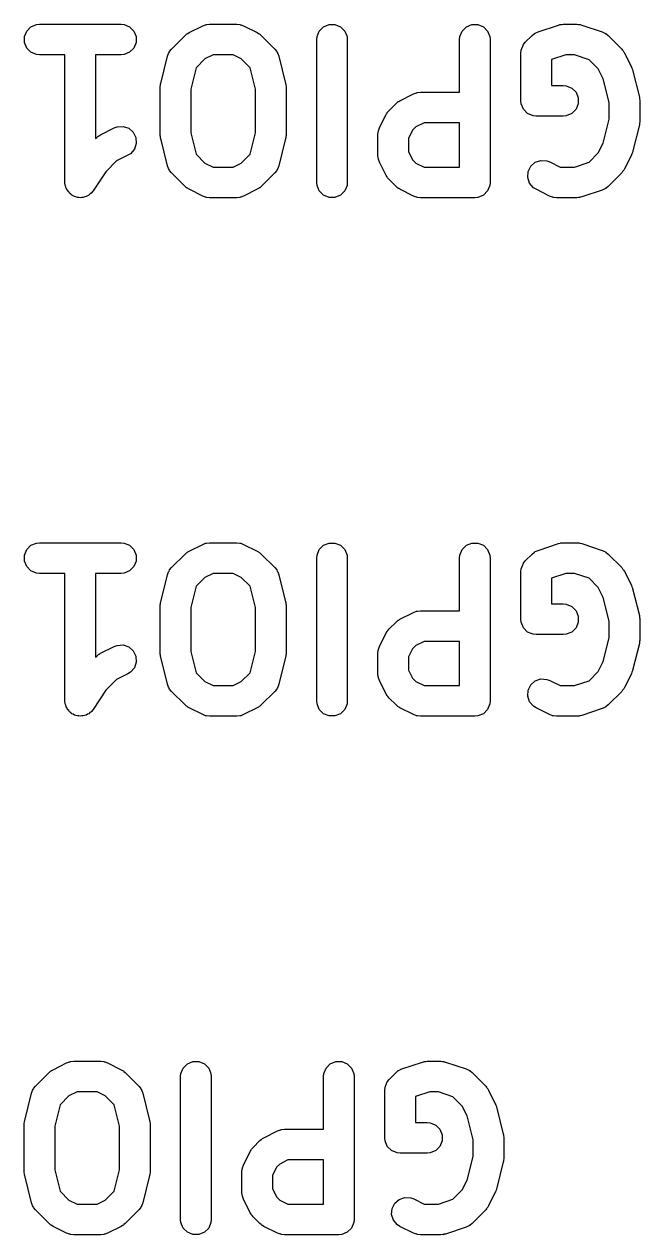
# Model space of a CAD drawing. Header units: inches. Extents: x 1.56 to 3.89, y -5.01 to -1.23.
# Drawn here: x 1.9368 to 2.0555, y -2.2669 to -2.0334 of the extents above; entities that cross this region are included whole.
import ezdxf

# ---------------------------------------------------------------- set-up
doc = ezdxf.new("R2010")
doc.units = ezdxf.units.IN
doc.header["$MEASUREMENT"] = 0
doc.layers.add('F.Silkscreen', color=41, linetype='CONTINUOUS', true_color=0xf2eda1)

msp = doc.modelspace()

# ---------------------------------------------------------------- linework, layer by layer
at = {"layer": 'F.Silkscreen', "linetype": 'CONTINUOUS'}
for p, q in [((1.93914, -2.03348), (1.93971, -2.03342)), ((1.93971, -2.03342), (1.95546, -2.03342)), ((1.95546, -2.03342), (1.95604, -2.03348)), ((1.97194, -2.03348), (1.97252, -2.03342)), ((1.97252, -2.03342), (1.97777, -2.03342)), ((1.97777, -2.03342), (1.97835, -2.03348)), ((2.04019, -2.03348), (2.04029, -2.03347)), ((2.04029, -2.03347), (2.04039, -2.03345)), ((2.04039, -2.03345), (2.04047, -2.03345)), ((2.04047, -2.03345), (2.04076, -2.03342)), ((2.04076, -2.03342), (2.04339, -2.03342)), ((2.04339, -2.03342), (2.04368, -2.03345)), ((2.04368, -2.03345), (2.04376, -2.03345)), ((2.04376, -2.03345), (2.04386, -2.03347)), ((2.04386, -2.03347), (2.04396, -2.03348)), ((1.93682, -2.0358), (1.93726, -2.03474)), ((1.93682, -2.03695), (1.93682, -2.0358)), ((1.93726, -2.03474), (1.93807, -2.03392)), ((1.93807, -2.03392), (1.93914, -2.03348)), ((1.95604, -2.03348), (1.9571, -2.03392)), ((1.9571, -2.03392), (1.95792, -2.03474)), ((1.95792, -2.03474), (1.95836, -2.0358)), ((1.95836, -2.0358), (1.95836, -2.03695)), ((1.96518, -2.03823), (1.96781, -2.0356)), ((1.96781, -2.0356), (1.96803, -2.03542)), ((1.96803, -2.03542), (1.96809, -2.03536)), ((1.96809, -2.03536), (1.96817, -2.0353)), ((1.96817, -2.0353), (1.96826, -2.03523)), ((1.96826, -2.03523), (1.96833, -2.0352)), ((1.96833, -2.0352), (1.96858, -2.03505)), ((1.96858, -2.03505), (1.9712, -2.03374)), ((1.9712, -2.03374), (1.97174, -2.03353)), ((1.97174, -2.03353), (1.97185, -2.03352)), ((1.97185, -2.03352), (1.97194, -2.03348)), ((1.97835, -2.03348), (1.97844, -2.03352)), ((1.97844, -2.03352), (1.97855, -2.03353)), ((1.97855, -2.03353), (1.97909, -2.03374)), ((1.97909, -2.03374), (1.98171, -2.03505)), ((1.98171, -2.03505), (1.98196, -2.0352)), ((1.98196, -2.0352), (1.98203, -2.03523)), ((1.98203, -2.03523), (1.98212, -2.0353)), ((1.98212, -2.0353), (1.9822, -2.03536)), ((1.9822, -2.03536), (1.98226, -2.03542)), ((1.98226, -2.03542), (1.98248, -2.0356)), ((1.98248, -2.0356), (1.98511, -2.03823)), ((1.99319, -2.03638), (1.99325, -2.0358)), ((1.99325, -2.0358), (1.99369, -2.03474)), ((1.99369, -2.03474), (1.9945, -2.03392)), ((1.9945, -2.03392), (1.99557, -2.03348)), ((1.99557, -2.03348), (1.99672, -2.03348)), ((1.99672, -2.03348), (1.99778, -2.03392)), ((1.99778, -2.03392), (1.9986, -2.03474)), ((1.9986, -2.03474), (1.99904, -2.0358)), ((1.99904, -2.0358), (1.9991, -2.03638)), ((2.02075, -2.03638), (2.02081, -2.0358)), ((2.02081, -2.0358), (2.02125, -2.03474)), ((2.02125, -2.03474), (2.02206, -2.03392)), ((2.02206, -2.03392), (2.02313, -2.03348)), ((2.02313, -2.03348), (2.02428, -2.03348)), ((2.02428, -2.03348), (2.02534, -2.03392)), ((2.02534, -2.03392), (2.02616, -2.03474)), ((2.02616, -2.03474), (2.0266, -2.0358)), ((2.0266, -2.0358), (2.02665, -2.03638)), ((2.03342, -2.03691), (2.03474, -2.0356)), ((2.03474, -2.0356), (2.03518, -2.03523)), ((2.03518, -2.03523), (2.03528, -2.03519)), ((2.03528, -2.03519), (2.03536, -2.03512)), ((2.03536, -2.03512), (2.03589, -2.03489)), ((2.03589, -2.03489), (2.03983, -2.03358)), ((2.03983, -2.03358), (2.04011, -2.03351)), ((2.04011, -2.03351), (2.04019, -2.03348)), ((2.04396, -2.03348), (2.04403, -2.03351)), ((2.04403, -2.03351), (2.04432, -2.03358)), ((2.04432, -2.03358), (2.04826, -2.03489)), ((2.04826, -2.03489), (2.04879, -2.03512)), ((2.04879, -2.03512), (2.04887, -2.03519)), ((2.04887, -2.03519), (2.04896, -2.03523)), ((2.04896, -2.03523), (2.04941, -2.0356)), ((2.04941, -2.0356), (2.05204, -2.03823)), ((1.93726, -2.03802), (1.93682, -2.03695)), ((1.93807, -2.03883), (1.93726, -2.03802)), ((1.95792, -2.03802), (1.9571, -2.03883)), ((1.95836, -2.03695), (1.95792, -2.03802)), ((1.99319, -2.06394), (1.99319, -2.03638)), ((1.9991, -2.03638), (1.9991, -2.06394)), ((2.02075, -2.04655), (2.02075, -2.03638)), ((2.02665, -2.03638), (2.02665, -2.06394)), ((2.03262, -2.03843), (2.03306, -2.03736)), ((2.03306, -2.03736), (2.03342, -2.03691)), ((1.93914, -2.03927), (1.93807, -2.03883)), ((1.93971, -2.03933), (1.93914, -2.03927)), ((1.94463, -2.03933), (1.93971, -2.03933)), ((1.94463, -2.06394), (1.94463, -2.03933)), ((1.95546, -2.03933), (1.95054, -2.03933)), ((1.95054, -2.03933), (1.95054, -2.05549)), ((1.95604, -2.03927), (1.95546, -2.03933)), ((1.9571, -2.03883), (1.95604, -2.03927)), ((1.96309, -2.04485), (1.96441, -2.0396)), ((1.96441, -2.0396), (1.9646, -2.03905)), ((1.9646, -2.03905), (1.96473, -2.03888)), ((1.96473, -2.03888), (1.96482, -2.03867)), ((1.96482, -2.03867), (1.96518, -2.03823)), ((1.97164, -2.04012), (1.96994, -2.04182)), ((1.97322, -2.03933), (1.97164, -2.04012)), ((1.97707, -2.03933), (1.97322, -2.03933)), ((1.97865, -2.04012), (1.97707, -2.03933)), ((1.98035, -2.04182), (1.97865, -2.04012)), ((1.98511, -2.03823), (1.98547, -2.03867)), ((1.98547, -2.03867), (1.98556, -2.03888)), ((1.98556, -2.03888), (1.98569, -2.03905)), ((1.98569, -2.03905), (1.98588, -2.0396)), ((1.98588, -2.0396), (1.9872, -2.04485)), ((2.03256, -2.039), (2.03262, -2.03843)), ((2.03256, -2.04819), (2.03256, -2.039)), ((2.04124, -2.03933), (2.03847, -2.04025)), ((2.03847, -2.04025), (2.03847, -2.04523)), ((2.04291, -2.03933), (2.04124, -2.03933)), ((2.04573, -2.04027), (2.04291, -2.03933)), ((2.04752, -2.04206), (2.04573, -2.04027)), ((2.05204, -2.03823), (2.05222, -2.03845)), ((2.05222, -2.03845), (2.05228, -2.0385)), ((2.05228, -2.0385), (2.05234, -2.03859)), ((2.05234, -2.03859), (2.0524, -2.03867)), ((2.0524, -2.03867), (2.05243, -2.03875)), ((2.05243, -2.03875), (2.05259, -2.03899)), ((2.05259, -2.03899), (2.0539, -2.04162)), ((1.96994, -2.04182), (1.96891, -2.04593)), ((1.98138, -2.04593), (1.98035, -2.04182)), ((2.04847, -2.04397), (2.04752, -2.04206)), ((2.0539, -2.04162), (2.05392, -2.04166)), ((2.05392, -2.04166), (2.05393, -2.04168)), ((2.05393, -2.04168), (2.05402, -2.04192)), ((2.05402, -2.04192), (2.05411, -2.04216)), ((2.05411, -2.04216), (2.05411, -2.04218)), ((2.05411, -2.04218), (2.05413, -2.04222)), ((2.05413, -2.04222), (2.05544, -2.04747)), ((1.96304, -2.0452), (1.96306, -2.04499)), ((1.96306, -2.04499), (1.96308, -2.04495)), ((1.96308, -2.04495), (1.96309, -2.04485)), ((1.9872, -2.04485), (1.98721, -2.04495)), ((1.98721, -2.04495), (1.98723, -2.04499)), ((1.98723, -2.04499), (1.98725, -2.0452)), ((2.04962, -2.04855), (2.04847, -2.04397)), ((1.96301, -2.04542), (1.96304, -2.0452)), ((1.96302, -2.04546), (1.96301, -2.04542)), ((1.96301, -2.04556), (1.96302, -2.04546)), ((1.96301, -2.05475), (1.96301, -2.04556)), ((1.96891, -2.04593), (1.96891, -2.05439)), ((1.98138, -2.05439), (1.98138, -2.04593)), ((1.98725, -2.0452), (1.98728, -2.04542)), ((1.98728, -2.04542), (1.98727, -2.04546)), ((1.98727, -2.04546), (1.98728, -2.04556)), ((1.98728, -2.04556), (1.98728, -2.05475)), ((2.00926, -2.04817), (2.01188, -2.04686)), ((2.01188, -2.04686), (2.01242, -2.04665)), ((2.01242, -2.04665), (2.01253, -2.04664)), ((2.01253, -2.04664), (2.01263, -2.0466)), ((2.01263, -2.0466), (2.0132, -2.04655)), ((2.0132, -2.04655), (2.02075, -2.04655)), ((2.03847, -2.04523), (2.04076, -2.04523)), ((2.04076, -2.04523), (2.04134, -2.04529)), ((2.04134, -2.04529), (2.0424, -2.04573)), ((2.0424, -2.04573), (2.04322, -2.04655)), ((2.04322, -2.04655), (2.04366, -2.04761)), ((2.05544, -2.04747), (2.05545, -2.04757)), ((2.00718, -2.05004), (2.00849, -2.04872)), ((2.00849, -2.04872), (2.00872, -2.04854)), ((2.00872, -2.04854), (2.00877, -2.04848)), ((2.00877, -2.04848), (2.00886, -2.04842)), ((2.00886, -2.04842), (2.00894, -2.04836)), ((2.00894, -2.04836), (2.00901, -2.04833)), ((2.00901, -2.04833), (2.00926, -2.04817)), ((2.03262, -2.04876), (2.03256, -2.04819)), ((2.03306, -2.04983), (2.03262, -2.04876)), ((2.04366, -2.04876), (2.04322, -2.04983)), ((2.04366, -2.04761), (2.04366, -2.04876)), ((2.04962, -2.05176), (2.04962, -2.04855)), ((2.05545, -2.04757), (2.05547, -2.04761)), ((2.05547, -2.04761), (2.05549, -2.04783)), ((2.05549, -2.04783), (2.05552, -2.04804)), ((2.05552, -2.04804), (2.05552, -2.04809)), ((2.05552, -2.04809), (2.05553, -2.04819)), ((2.05553, -2.04819), (2.05553, -2.05212)), ((2.00531, -2.05343), (2.00662, -2.0508)), ((2.00662, -2.0508), (2.00678, -2.05056)), ((2.00678, -2.05056), (2.00681, -2.05048)), ((2.00681, -2.05048), (2.00688, -2.0504)), ((2.00688, -2.0504), (2.00693, -2.05031)), ((2.00693, -2.05031), (2.00699, -2.05026)), ((2.00699, -2.05026), (2.00718, -2.05004)), ((2.03387, -2.05064), (2.03306, -2.04983)), ((2.03494, -2.05108), (2.03387, -2.05064)), ((2.03551, -2.05114), (2.03494, -2.05108)), ((2.04076, -2.05114), (2.03551, -2.05114)), ((2.04134, -2.05108), (2.04076, -2.05114)), ((2.0424, -2.05064), (2.04134, -2.05108)), ((2.04322, -2.04983), (2.0424, -2.05064)), ((2.04847, -2.05634), (2.04962, -2.05176)), ((2.05553, -2.05212), (2.05552, -2.05223)), ((1.95151, -2.05473), (1.95414, -2.05342)), ((1.95414, -2.05342), (1.95468, -2.05321)), ((1.95468, -2.05321), (1.95583, -2.05313)), ((1.95583, -2.05313), (1.95692, -2.0535)), ((1.95692, -2.0535), (1.95779, -2.05425)), ((1.95779, -2.05425), (1.95831, -2.05528)), ((1.96891, -2.05439), (1.96994, -2.05849)), ((1.98035, -2.05849), (1.98138, -2.05439)), ((2.005, -2.05475), (2.00506, -2.05417)), ((2.00506, -2.05417), (2.0051, -2.05408)), ((2.0051, -2.05408), (2.00511, -2.05397)), ((2.00511, -2.05397), (2.00531, -2.05343)), ((2.01169, -2.05387), (2.01091, -2.05545)), ((2.01233, -2.05324), (2.01169, -2.05387)), ((2.0139, -2.05245), (2.01233, -2.05324)), ((2.02075, -2.05245), (2.0139, -2.05245)), ((2.02075, -2.06098), (2.02075, -2.05245)), ((2.05544, -2.05284), (2.05413, -2.05809)), ((2.05545, -2.05274), (2.05544, -2.05284)), ((2.05547, -2.0527), (2.05545, -2.05274)), ((2.05549, -2.05248), (2.05547, -2.0527)), ((2.05552, -2.05227), (2.05549, -2.05248)), ((2.05552, -2.05223), (2.05552, -2.05227)), ((1.95054, -2.05549), (1.95075, -2.05529)), ((1.95075, -2.05529), (1.95097, -2.0551)), ((1.95097, -2.0551), (1.95102, -2.05504)), ((1.95102, -2.05504), (1.95111, -2.05499)), ((1.95111, -2.05499), (1.95119, -2.05492)), ((1.95119, -2.05492), (1.95127, -2.05489)), ((1.95127, -2.05489), (1.95151, -2.05473)), ((1.95839, -2.05643), (1.95803, -2.05752)), ((1.95831, -2.05528), (1.95839, -2.05643)), ((1.96302, -2.05485), (1.96301, -2.05475)), ((1.96301, -2.05489), (1.96302, -2.05485)), ((1.96304, -2.05511), (1.96301, -2.05489)), ((1.96306, -2.05533), (1.96304, -2.05511)), ((1.96308, -2.05537), (1.96306, -2.05533)), ((1.96309, -2.05547), (1.96308, -2.05537)), ((1.96441, -2.06071), (1.96309, -2.05547)), ((1.9872, -2.05547), (1.98588, -2.06071)), ((1.98721, -2.05537), (1.9872, -2.05547)), ((1.98723, -2.05533), (1.98721, -2.05537)), ((1.98725, -2.05511), (1.98723, -2.05533)), ((1.98728, -2.05489), (1.98725, -2.05511)), ((1.98728, -2.05475), (1.98727, -2.05485)), ((1.98727, -2.05485), (1.98728, -2.05489)), ((2.005, -2.05869), (2.005, -2.05475)), ((2.01091, -2.05545), (2.01091, -2.05799)), ((2.04752, -2.05825), (2.04847, -2.05634)), ((1.95678, -2.0587), (1.95458, -2.0598)), ((1.95727, -2.05839), (1.95678, -2.0587)), ((1.95803, -2.05752), (1.95727, -2.05839)), ((1.96994, -2.05849), (1.97164, -2.0602)), ((1.97865, -2.0602), (1.98035, -2.05849)), ((2.00506, -2.05926), (2.005, -2.05869)), ((2.01091, -2.05799), (2.01169, -2.05956)), ((2.04573, -2.06004), (2.04752, -2.05825)), ((2.0539, -2.05869), (2.05259, -2.06132)), ((2.05392, -2.05865), (2.0539, -2.05869)), ((2.05393, -2.05864), (2.05392, -2.05865)), ((2.05402, -2.05839), (2.05393, -2.05864)), ((2.05411, -2.05815), (2.05402, -2.05839)), ((2.05413, -2.05809), (2.05411, -2.05813)), ((2.05411, -2.05813), (2.05411, -2.05815)), ((1.95458, -2.0598), (1.95251, -2.06188)), ((1.9646, -2.06126), (1.96441, -2.06071)), ((1.96473, -2.06144), (1.9646, -2.06126)), ((1.96482, -2.06164), (1.96473, -2.06144)), ((1.97164, -2.0602), (1.97322, -2.06098)), ((1.97322, -2.06098), (1.97707, -2.06098)), ((1.97707, -2.06098), (1.97865, -2.0602)), ((1.98556, -2.06144), (1.98547, -2.06164)), ((1.98569, -2.06126), (1.98556, -2.06144)), ((1.98588, -2.06071), (1.98569, -2.06126)), ((2.0051, -2.05936), (2.00506, -2.05926)), ((2.00511, -2.05947), (2.0051, -2.05936)), ((2.00531, -2.06001), (2.00511, -2.05947)), ((2.00662, -2.06263), (2.00531, -2.06001)), ((2.01169, -2.05956), (2.01233, -2.0602)), ((2.01233, -2.0602), (2.0139, -2.06098)), ((2.0139, -2.06098), (2.02075, -2.06098)), ((2.03398, -2.06184), (2.03449, -2.06081)), ((2.03449, -2.06081), (2.03536, -2.06006)), ((2.03536, -2.06006), (2.03646, -2.05969)), ((2.03646, -2.05969), (2.0376, -2.05978)), ((2.0376, -2.05978), (2.03815, -2.05998)), ((2.03815, -2.05998), (2.04015, -2.06098)), ((2.04015, -2.06098), (2.04291, -2.06098)), ((2.04291, -2.06098), (2.04573, -2.06004)), ((2.05259, -2.06132), (2.05243, -2.06157)), ((1.95251, -2.06188), (1.95004, -2.06557)), ((1.96518, -2.06209), (1.96482, -2.06164)), ((1.96781, -2.06471), (1.96518, -2.06209)), ((1.98511, -2.06209), (1.98248, -2.06471)), ((1.98547, -2.06164), (1.98511, -2.06209)), ((2.00678, -2.06288), (2.00662, -2.06263)), ((2.00681, -2.06295), (2.00678, -2.06288)), ((2.00688, -2.06303), (2.00681, -2.06295)), ((2.00693, -2.06312), (2.00688, -2.06303)), ((2.00699, -2.06317), (2.00693, -2.06312)), ((2.00718, -2.0634), (2.00699, -2.06317)), ((2.00849, -2.06471), (2.00718, -2.0634)), ((2.0339, -2.06299), (2.03398, -2.06184)), ((2.03426, -2.06409), (2.0339, -2.06299)), ((2.05204, -2.06209), (2.04941, -2.06471)), ((2.05222, -2.06186), (2.05204, -2.06209)), ((2.05228, -2.06181), (2.05222, -2.06186)), ((2.05234, -2.06172), (2.05228, -2.06181)), ((2.0524, -2.06164), (2.05234, -2.06172)), ((2.05243, -2.06157), (2.0524, -2.06164)), ((1.94469, -2.06451), (1.94463, -2.06394)), ((1.94463, -2.06394), (1.94463, -2.06394)), ((1.94463, -2.06394), (1.94463, -2.06394)), ((1.94463, -2.06394), (1.94463, -2.06394)), ((1.9448, -2.06478), (1.94469, -2.06451)), ((1.94486, -2.06507), (1.9448, -2.06478)), ((1.94502, -2.06531), (1.94486, -2.06507)), ((1.94513, -2.06558), (1.94502, -2.06531)), ((1.94534, -2.06578), (1.94513, -2.06558)), ((1.9455, -2.06603), (1.94534, -2.06578)), ((1.94574, -2.06619), (1.9455, -2.06603)), ((1.94968, -2.06602), (1.94943, -2.06618)), ((1.95004, -2.06558), (1.94968, -2.06602)), ((1.95004, -2.06557), (1.95004, -2.06558)), ((1.95004, -2.06558), (1.95004, -2.06558)), ((1.95004, -2.06558), (1.95004, -2.06558)), ((1.96803, -2.0649), (1.96781, -2.06471)), ((1.96809, -2.06496), (1.96803, -2.0649)), ((1.96817, -2.06501), (1.96809, -2.06496)), ((1.96826, -2.06508), (1.96817, -2.06501)), ((1.96833, -2.06511), (1.96826, -2.06508)), ((1.96858, -2.06526), (1.96833, -2.06511)), ((1.9712, -2.06658), (1.96858, -2.06526)), ((1.98171, -2.06526), (1.97909, -2.06658)), ((1.98196, -2.06511), (1.98171, -2.06526)), ((1.98203, -2.06508), (1.98196, -2.06511)), ((1.98212, -2.06501), (1.98203, -2.06508)), ((1.9822, -2.06496), (1.98212, -2.06501)), ((1.98226, -2.0649), (1.9822, -2.06496)), ((1.98248, -2.06471), (1.98226, -2.0649)), ((1.99325, -2.06451), (1.99319, -2.06394)), ((1.99369, -2.06558), (1.99325, -2.06451)), ((1.9945, -2.06639), (1.99369, -2.06558)), ((1.9986, -2.06558), (1.99778, -2.06639)), ((1.99904, -2.06451), (1.9986, -2.06558)), ((1.9991, -2.06394), (1.99904, -2.06451)), ((2.00872, -2.0649), (2.00849, -2.06471)), ((2.00877, -2.06496), (2.00872, -2.0649)), ((2.00886, -2.06501), (2.00877, -2.06496)), ((2.00894, -2.06508), (2.00886, -2.06501)), ((2.00901, -2.06511), (2.00894, -2.06508)), ((2.00926, -2.06526), (2.00901, -2.06511)), ((2.01188, -2.06658), (2.00926, -2.06526)), ((2.02616, -2.06558), (2.02534, -2.06639)), ((2.0266, -2.06451), (2.02616, -2.06558)), ((2.02665, -2.06394), (2.0266, -2.06451)), ((2.03501, -2.06496), (2.03426, -2.06409)), ((2.0355, -2.06526), (2.03501, -2.06496)), ((2.03813, -2.06658), (2.0355, -2.06526)), ((2.04826, -2.06542), (2.04432, -2.06674)), ((2.04879, -2.06519), (2.04826, -2.06542)), ((2.04887, -2.06512), (2.04879, -2.06519)), ((2.04896, -2.06508), (2.04887, -2.06512)), ((2.04941, -2.06471), (2.04896, -2.06508)), ((1.94595, -2.06639), (1.94574, -2.06619)), ((1.94622, -2.0665), (1.94595, -2.06639)), ((1.94646, -2.06666), (1.94622, -2.0665)), ((1.94674, -2.06672), (1.94646, -2.06666)), ((1.94701, -2.06683), (1.94674, -2.06672)), ((1.9473, -2.06683), (1.94701, -2.06683)), ((1.94759, -2.06689), (1.9473, -2.06683)), ((1.94787, -2.06683), (1.94759, -2.06689)), ((1.94816, -2.06683), (1.94787, -2.06683)), ((1.94843, -2.06672), (1.94816, -2.06683)), ((1.94872, -2.06666), (1.94843, -2.06672)), ((1.94896, -2.0665), (1.94872, -2.06666)), ((1.94923, -2.06639), (1.94896, -2.0665)), ((1.94943, -2.06618), (1.94923, -2.06639)), ((1.97174, -2.06678), (1.9712, -2.06658)), ((1.97185, -2.06679), (1.97174, -2.06678)), ((1.97194, -2.06683), (1.97185, -2.06679)), ((1.97252, -2.06689), (1.97194, -2.06683)), ((1.97777, -2.06689), (1.97252, -2.06689)), ((1.97835, -2.06683), (1.97777, -2.06689)), ((1.97844, -2.06679), (1.97835, -2.06683)), ((1.97855, -2.06678), (1.97844, -2.06679)), ((1.97909, -2.06658), (1.97855, -2.06678)), ((1.99557, -2.06683), (1.9945, -2.06639)), ((1.99672, -2.06683), (1.99557, -2.06683)), ((1.99778, -2.06639), (1.99672, -2.06683)), ((2.01242, -2.06678), (2.01188, -2.06658)), ((2.01253, -2.06679), (2.01242, -2.06678)), ((2.01263, -2.06683), (2.01253, -2.06679)), ((2.0132, -2.06689), (2.01263, -2.06683)), ((2.0237, -2.06689), (2.0132, -2.06689)), ((2.02428, -2.06683), (2.0237, -2.06689)), ((2.02534, -2.06639), (2.02428, -2.06683)), ((2.03867, -2.06678), (2.03813, -2.06658)), ((2.03878, -2.06679), (2.03867, -2.06678)), ((2.03887, -2.06683), (2.03878, -2.06679)), ((2.03945, -2.06689), (2.03887, -2.06683)), ((2.04339, -2.06689), (2.03945, -2.06689)), ((2.04368, -2.06686), (2.04339, -2.06689)), ((2.04376, -2.06687), (2.04368, -2.06686)), ((2.04386, -2.06684), (2.04376, -2.06687)), ((2.04396, -2.06683), (2.04386, -2.06684)), ((2.04403, -2.0668), (2.04396, -2.06683)), ((2.04432, -2.06674), (2.04403, -2.0668)), ((1.93807, -2.13392), (1.93914, -2.13348)), ((1.93914, -2.13348), (1.93971, -2.13342)), ((1.93971, -2.13342), (1.95546, -2.13342)), ((1.95546, -2.13342), (1.95604, -2.13348)), ((1.95604, -2.13348), (1.9571, -2.13392)), ((1.96858, -2.13505), (1.9712, -2.13374)), ((1.9712, -2.13374), (1.97174, -2.13353)), ((1.97174, -2.13353), (1.97185, -2.13352)), ((1.97185, -2.13352), (1.97194, -2.13348)), ((1.97194, -2.13348), (1.97252, -2.13342)), ((1.97252, -2.13342), (1.97777, -2.13342)), ((1.97777, -2.13342), (1.97835, -2.13348)), ((1.97835, -2.13348), (1.97844, -2.13352)), ((1.97844, -2.13352), (1.97855, -2.13353)), ((1.97855, -2.13353), (1.97909, -2.13374)), ((1.97909, -2.13374), (1.98171, -2.13505)), ((1.9945, -2.13392), (1.99557, -2.13348)), ((1.99557, -2.13348), (1.99672, -2.13348)), ((1.99672, -2.13348), (1.99778, -2.13392)), ((2.02206, -2.13392), (2.02313, -2.13348)), ((2.02313, -2.13348), (2.02428, -2.13348)), ((2.02428, -2.13348), (2.02534, -2.13392)), ((2.03589, -2.13489), (2.03983, -2.13358)), ((2.03983, -2.13358), (2.04011, -2.13351)), ((2.04011, -2.13351), (2.04019, -2.13348)), ((2.04019, -2.13348), (2.04029, -2.13347)), ((2.04029, -2.13347), (2.04039, -2.13345)), ((2.04039, -2.13345), (2.04047, -2.13345)), ((2.04047, -2.13345), (2.04076, -2.13342)), ((2.04076, -2.13342), (2.04339, -2.13342)), ((2.04339, -2.13342), (2.04368, -2.13345)), ((2.04368, -2.13345), (2.04376, -2.13345)), ((2.04376, -2.13345), (2.04386, -2.13347)), ((2.04386, -2.13347), (2.04396, -2.13348)), ((2.04396, -2.13348), (2.04403, -2.13351)), ((2.04403, -2.13351), (2.04432, -2.13358)), ((2.04432, -2.13358), (2.04826, -2.13489)), ((1.93682, -2.1358), (1.93726, -2.13474)), ((1.93682, -2.13695), (1.93682, -2.1358)), ((1.93726, -2.13474), (1.93807, -2.13392)), ((1.9571, -2.13392), (1.95792, -2.13474)), ((1.95792, -2.13474), (1.95836, -2.1358)), ((1.95836, -2.1358), (1.95836, -2.13695)), ((1.96518, -2.13823), (1.96781, -2.1356)), ((1.96781, -2.1356), (1.96803, -2.13542)), ((1.96803, -2.13542), (1.96809, -2.13536)), ((1.96809, -2.13536), (1.96817, -2.1353)), ((1.96817, -2.1353), (1.96826, -2.13523)), ((1.96826, -2.13523), (1.96833, -2.1352)), ((1.96833, -2.1352), (1.96858, -2.13505)), ((1.98171, -2.13505), (1.98196, -2.1352)), ((1.98196, -2.1352), (1.98203, -2.13523)), ((1.98203, -2.13523), (1.98212, -2.1353)), ((1.98212, -2.1353), (1.9822, -2.13536)), ((1.9822, -2.13536), (1.98226, -2.13542)), ((1.98226, -2.13542), (1.98248, -2.1356)), ((1.98248, -2.1356), (1.98511, -2.13823)), ((1.99319, -2.13638), (1.99325, -2.1358)), ((1.99325, -2.1358), (1.99369, -2.13474)), ((1.99369, -2.13474), (1.9945, -2.13392)), ((1.99778, -2.13392), (1.9986, -2.13474)), ((1.9986, -2.13474), (1.99904, -2.1358)), ((1.99904, -2.1358), (1.9991, -2.13638)), ((2.02075, -2.13638), (2.02081, -2.1358)), ((2.02081, -2.1358), (2.02125, -2.13474)), ((2.02125, -2.13474), (2.02206, -2.13392)), ((2.02534, -2.13392), (2.02616, -2.13474)), ((2.02616, -2.13474), (2.0266, -2.1358)), ((2.0266, -2.1358), (2.02665, -2.13638)), ((2.03342, -2.13691), (2.03474, -2.1356)), ((2.03474, -2.1356), (2.03518, -2.13523)), ((2.03518, -2.13523), (2.03528, -2.13519)), ((2.03528, -2.13519), (2.03536, -2.13512)), ((2.03536, -2.13512), (2.03589, -2.13489)), ((2.04826, -2.13489), (2.04879, -2.13512)), ((2.04879, -2.13512), (2.04887, -2.13519)), ((2.04887, -2.13519), (2.04896, -2.13523)), ((2.04896, -2.13523), (2.04941, -2.1356)), ((2.04941, -2.1356), (2.05204, -2.13823)), ((1.93726, -2.13802), (1.93682, -2.13695)), ((1.93807, -2.13883), (1.93726, -2.13802)), ((1.95792, -2.13802), (1.9571, -2.13883)), ((1.95836, -2.13695), (1.95792, -2.13802)), ((1.96482, -2.13867), (1.96518, -2.13823)), ((1.98511, -2.13823), (1.98547, -2.13867)), ((1.99319, -2.16394), (1.99319, -2.13638)), ((1.9991, -2.13638), (1.9991, -2.16394)), ((2.02075, -2.14655), (2.02075, -2.13638)), ((2.02665, -2.13638), (2.02665, -2.16394)), ((2.03256, -2.139), (2.03262, -2.13843)), ((2.03262, -2.13843), (2.03306, -2.13736)), ((2.03306, -2.13736), (2.03342, -2.13691)), ((2.05204, -2.13823), (2.05222, -2.13845)), ((2.05222, -2.13845), (2.05228, -2.1385)), ((2.05228, -2.1385), (2.05234, -2.13859)), ((1.93914, -2.13927), (1.93807, -2.13883)), ((1.93971, -2.13933), (1.93914, -2.13927)), ((1.94463, -2.13933), (1.93971, -2.13933)), ((1.94463, -2.16394), (1.94463, -2.13933)), ((1.95546, -2.13933), (1.95054, -2.13933)), ((1.95054, -2.13933), (1.95054, -2.15549)), ((1.95604, -2.13927), (1.95546, -2.13933)), ((1.9571, -2.13883), (1.95604, -2.13927)), ((1.96309, -2.14485), (1.96441, -2.1396)), ((1.96441, -2.1396), (1.9646, -2.13905)), ((1.9646, -2.13905), (1.96473, -2.13888)), ((1.96473, -2.13888), (1.96482, -2.13867)), ((1.97164, -2.14012), (1.96994, -2.14182)), ((1.97322, -2.13933), (1.97164, -2.14012)), ((1.97707, -2.13933), (1.97322, -2.13933)), ((1.97865, -2.14012), (1.97707, -2.13933)), ((1.98035, -2.14182), (1.97865, -2.14012)), ((1.98547, -2.13867), (1.98556, -2.13888)), ((1.98556, -2.13888), (1.98569, -2.13905)), ((1.98569, -2.13905), (1.98588, -2.1396)), ((1.98588, -2.1396), (1.9872, -2.14485)), ((2.03256, -2.14819), (2.03256, -2.139)), ((2.04124, -2.13933), (2.03847, -2.14025)), ((2.03847, -2.14025), (2.03847, -2.14523)), ((2.04291, -2.13933), (2.04124, -2.13933)), ((2.04573, -2.14027), (2.04291, -2.13933)), ((2.04752, -2.14206), (2.04573, -2.14027)), ((2.05234, -2.13859), (2.0524, -2.13867)), ((2.0524, -2.13867), (2.05243, -2.13875)), ((2.05243, -2.13875), (2.05259, -2.13899)), ((2.05259, -2.13899), (2.0539, -2.14162)), ((1.96994, -2.14182), (1.96891, -2.14593)), ((1.98138, -2.14593), (1.98035, -2.14182)), ((2.04847, -2.14397), (2.04752, -2.14206)), ((2.0539, -2.14162), (2.05392, -2.14166)), ((2.05392, -2.14166), (2.05393, -2.14168)), ((2.05393, -2.14168), (2.05402, -2.14192)), ((2.05402, -2.14192), (2.05411, -2.14216)), ((2.05411, -2.14216), (2.05411, -2.14218)), ((2.05411, -2.14218), (2.05413, -2.14222)), ((2.05413, -2.14222), (2.05544, -2.14747)), ((1.96301, -2.14542), (1.96304, -2.1452)), ((1.96302, -2.14546), (1.96301, -2.14542)), ((1.96301, -2.14556), (1.96302, -2.14546)), ((1.96304, -2.1452), (1.96306, -2.14499)), ((1.96306, -2.14499), (1.96308, -2.14495)), ((1.96308, -2.14495), (1.96309, -2.14485)), ((1.9872, -2.14485), (1.98721, -2.14495)), ((1.98721, -2.14495), (1.98723, -2.14499)), ((1.98723, -2.14499), (1.98725, -2.1452)), ((1.98725, -2.1452), (1.98728, -2.14542)), ((1.98728, -2.14542), (1.98727, -2.14546)), ((1.98727, -2.14546), (1.98728, -2.14556)), ((2.03847, -2.14523), (2.04076, -2.14523)), ((2.04076, -2.14523), (2.04134, -2.14529)), ((2.04134, -2.14529), (2.0424, -2.14573)), ((2.04962, -2.14855), (2.04847, -2.14397)), ((1.96301, -2.15475), (1.96301, -2.14556)), ((1.96891, -2.14593), (1.96891, -2.15439)), ((1.98138, -2.15439), (1.98138, -2.14593)), ((1.98728, -2.14556), (1.98728, -2.15475)), ((2.00926, -2.14817), (2.01188, -2.14686)), ((2.01188, -2.14686), (2.01242, -2.14665)), ((2.01242, -2.14665), (2.01253, -2.14664)), ((2.01253, -2.14664), (2.01263, -2.1466)), ((2.01263, -2.1466), (2.0132, -2.14655)), ((2.0132, -2.14655), (2.02075, -2.14655)), ((2.0424, -2.14573), (2.04322, -2.14655)), ((2.04322, -2.14655), (2.04366, -2.14761)), ((2.04366, -2.14761), (2.04366, -2.14876)), ((2.05544, -2.14747), (2.05545, -2.14757)), ((2.05545, -2.14757), (2.05547, -2.14761)), ((2.05547, -2.14761), (2.05549, -2.14783)), ((2.05549, -2.14783), (2.05552, -2.14804)), ((2.00699, -2.15026), (2.00718, -2.15004)), ((2.00718, -2.15004), (2.00849, -2.14872)), ((2.00849, -2.14872), (2.00872, -2.14854)), ((2.00872, -2.14854), (2.00877, -2.14848)), ((2.00877, -2.14848), (2.00886, -2.14842)), ((2.00886, -2.14842), (2.00894, -2.14836)), ((2.00894, -2.14836), (2.00901, -2.14833)), ((2.00901, -2.14833), (2.00926, -2.14817)), ((2.03262, -2.14876), (2.03256, -2.14819)), ((2.03306, -2.14983), (2.03262, -2.14876)), ((2.03387, -2.15064), (2.03306, -2.14983)), ((2.04322, -2.14983), (2.0424, -2.15064)), ((2.04366, -2.14876), (2.04322, -2.14983)), ((2.04962, -2.15176), (2.04962, -2.14855)), ((2.05552, -2.14804), (2.05552, -2.14809)), ((2.05552, -2.14809), (2.05553, -2.14819)), ((2.05553, -2.14819), (2.05553, -2.15212)), ((2.00531, -2.15343), (2.00662, -2.1508)), ((2.00662, -2.1508), (2.00678, -2.15056)), ((2.00678, -2.15056), (2.00681, -2.15048)), ((2.00681, -2.15048), (2.00688, -2.1504)), ((2.00688, -2.1504), (2.00693, -2.15031)), ((2.00693, -2.15031), (2.00699, -2.15026)), ((2.0139, -2.15245), (2.01233, -2.15324)), ((2.02075, -2.15245), (2.0139, -2.15245)), ((2.02075, -2.16098), (2.02075, -2.15245)), ((2.03494, -2.15108), (2.03387, -2.15064)), ((2.03551, -2.15114), (2.03494, -2.15108)), ((2.04076, -2.15114), (2.03551, -2.15114)), ((2.04134, -2.15108), (2.04076, -2.15114)), ((2.0424, -2.15064), (2.04134, -2.15108)), ((2.04847, -2.15634), (2.04962, -2.15176)), ((2.05549, -2.15248), (2.05547, -2.1527)), ((2.05552, -2.15227), (2.05549, -2.15248)), ((2.05553, -2.15212), (2.05552, -2.15223)), ((2.05552, -2.15223), (2.05552, -2.15227)), ((1.95127, -2.15489), (1.95151, -2.15473)), ((1.95151, -2.15473), (1.95414, -2.15342)), ((1.95414, -2.15342), (1.95468, -2.15321)), ((1.95468, -2.15321), (1.95583, -2.15313)), ((1.95583, -2.15313), (1.95692, -2.1535)), ((1.95692, -2.1535), (1.95779, -2.15425)), ((1.95779, -2.15425), (1.95831, -2.15528)), ((1.96302, -2.15485), (1.96301, -2.15475)), ((1.96301, -2.15489), (1.96302, -2.15485)), ((1.96891, -2.15439), (1.96994, -2.15849)), ((1.98035, -2.15849), (1.98138, -2.15439)), ((1.98728, -2.15475), (1.98727, -2.15485)), ((1.98727, -2.15485), (1.98728, -2.15489)), ((2.005, -2.15475), (2.00506, -2.15417)), ((2.005, -2.15869), (2.005, -2.15475)), ((2.00506, -2.15417), (2.0051, -2.15408)), ((2.0051, -2.15408), (2.00511, -2.15397)), ((2.00511, -2.15397), (2.00531, -2.15343)), ((2.01169, -2.15387), (2.01091, -2.15545)), ((2.01233, -2.15324), (2.01169, -2.15387)), ((2.05544, -2.15284), (2.05413, -2.15809)), ((2.05545, -2.15274), (2.05544, -2.15284)), ((2.05547, -2.1527), (2.05545, -2.15274)), ((1.95054, -2.15549), (1.95075, -2.15529)), ((1.95075, -2.15529), (1.95097, -2.1551)), ((1.95097, -2.1551), (1.95102, -2.15504)), ((1.95102, -2.15504), (1.95111, -2.15499)), ((1.95111, -2.15499), (1.95119, -2.15492)), ((1.95119, -2.15492), (1.95127, -2.15489)), ((1.95839, -2.15643), (1.95803, -2.15752)), ((1.95831, -2.15528), (1.95839, -2.15643)), ((1.96304, -2.15511), (1.96301, -2.15489)), ((1.96306, -2.15533), (1.96304, -2.15511)), ((1.96308, -2.15537), (1.96306, -2.15533)), ((1.96309, -2.15547), (1.96308, -2.15537)), ((1.96441, -2.16071), (1.96309, -2.15547)), ((1.9872, -2.15547), (1.98588, -2.16071)), ((1.98721, -2.15537), (1.9872, -2.15547)), ((1.98723, -2.15533), (1.98721, -2.15537)), ((1.98725, -2.15511), (1.98723, -2.15533)), ((1.98728, -2.15489), (1.98725, -2.15511)), ((2.01091, -2.15545), (2.01091, -2.15799)), ((2.04752, -2.15825), (2.04847, -2.15634)), ((1.95678, -2.1587), (1.95458, -2.1598)), ((1.95727, -2.15839), (1.95678, -2.1587)), ((1.95803, -2.15752), (1.95727, -2.15839)), ((1.96994, -2.15849), (1.97164, -2.1602)), ((1.97865, -2.1602), (1.98035, -2.15849)), ((2.00506, -2.15926), (2.005, -2.15869)), ((2.0051, -2.15936), (2.00506, -2.15926)), ((2.00511, -2.15947), (2.0051, -2.15936)), ((2.00531, -2.16001), (2.00511, -2.15947)), ((2.01091, -2.15799), (2.01169, -2.15956)), ((2.04573, -2.16004), (2.04752, -2.15825)), ((2.0539, -2.15869), (2.05259, -2.16132)), ((2.05392, -2.15865), (2.0539, -2.15869)), ((2.05393, -2.15864), (2.05392, -2.15865)), ((2.05402, -2.15839), (2.05393, -2.15864)), ((2.05411, -2.15815), (2.05402, -2.15839)), ((2.05413, -2.15809), (2.05411, -2.15813)), ((2.05411, -2.15813), (2.05411, -2.15815)), ((1.95251, -2.16188), (1.95004, -2.16557)), ((1.95458, -2.1598), (1.95251, -2.16188)), ((1.9646, -2.16126), (1.96441, -2.16071)), ((1.96473, -2.16144), (1.9646, -2.16126)), ((1.96482, -2.16164), (1.96473, -2.16144)), ((1.96518, -2.16209), (1.96482, -2.16164)), ((1.97164, -2.1602), (1.97322, -2.16098)), ((1.97322, -2.16098), (1.97707, -2.16098)), ((1.97707, -2.16098), (1.97865, -2.1602)), ((1.98547, -2.16164), (1.98511, -2.16209)), ((1.98556, -2.16144), (1.98547, -2.16164)), ((1.98569, -2.16126), (1.98556, -2.16144)), ((1.98588, -2.16071), (1.98569, -2.16126)), ((2.00662, -2.16263), (2.00531, -2.16001)), ((2.01169, -2.15956), (2.01233, -2.1602)), ((2.01233, -2.1602), (2.0139, -2.16098)), ((2.0139, -2.16098), (2.02075, -2.16098)), ((2.0339, -2.16299), (2.03398, -2.16184)), ((2.03398, -2.16184), (2.03449, -2.16081)), ((2.03449, -2.16081), (2.03536, -2.16006)), ((2.03536, -2.16006), (2.03646, -2.15969)), ((2.03646, -2.15969), (2.0376, -2.15978)), ((2.0376, -2.15978), (2.03815, -2.15998)), ((2.03815, -2.15998), (2.04015, -2.16098)), ((2.04015, -2.16098), (2.04291, -2.16098)), ((2.04291, -2.16098), (2.04573, -2.16004)), ((2.05222, -2.16186), (2.05204, -2.16209)), ((2.05228, -2.16181), (2.05222, -2.16186)), ((2.05234, -2.16172), (2.05228, -2.16181)), ((2.0524, -2.16164), (2.05234, -2.16172)), ((2.05243, -2.16157), (2.0524, -2.16164)), ((2.05259, -2.16132), (2.05243, -2.16157)), ((1.94469, -2.16451), (1.94463, -2.16394)), ((1.94463, -2.16394), (1.94463, -2.16394)), ((1.94463, -2.16394), (1.94463, -2.16394)), ((1.94463, -2.16394), (1.94463, -2.16394)), ((1.96781, -2.16471), (1.96518, -2.16209)), ((1.98511, -2.16209), (1.98248, -2.16471)), ((1.99325, -2.16451), (1.99319, -2.16394)), ((1.9991, -2.16394), (1.99904, -2.16451)), ((2.00678, -2.16288), (2.00662, -2.16263)), ((2.00681, -2.16295), (2.00678, -2.16288)), ((2.00688, -2.16303), (2.00681, -2.16295)), ((2.00693, -2.16312), (2.00688, -2.16303)), ((2.00699, -2.16317), (2.00693, -2.16312)), ((2.00718, -2.1634), (2.00699, -2.16317)), ((2.00849, -2.16471), (2.00718, -2.1634)), ((2.02665, -2.16394), (2.0266, -2.16451)), ((2.03426, -2.16409), (2.0339, -2.16299)), ((2.03501, -2.16496), (2.03426, -2.16409)), ((2.05204, -2.16209), (2.04941, -2.16471)), ((1.9448, -2.16478), (1.94469, -2.16451)), ((1.94486, -2.16507), (1.9448, -2.16478)), ((1.94502, -2.16531), (1.94486, -2.16507)), ((1.94513, -2.16558), (1.94502, -2.16531)), ((1.94534, -2.16578), (1.94513, -2.16558)), ((1.9455, -2.16603), (1.94534, -2.16578)), ((1.94574, -2.16619), (1.9455, -2.16603)), ((1.94595, -2.16639), (1.94574, -2.16619)), ((1.94622, -2.1665), (1.94595, -2.16639)), ((1.94646, -2.16666), (1.94622, -2.1665)), ((1.94896, -2.1665), (1.94872, -2.16666)), ((1.94923, -2.16639), (1.94896, -2.1665)), ((1.94943, -2.16618), (1.94923, -2.16639)), ((1.94968, -2.16602), (1.94943, -2.16618)), ((1.95004, -2.16558), (1.94968, -2.16602)), ((1.95004, -2.16557), (1.95004, -2.16558)), ((1.95004, -2.16558), (1.95004, -2.16558)), ((1.95004, -2.16558), (1.95004, -2.16558)), ((1.96803, -2.1649), (1.96781, -2.16471)), ((1.96809, -2.16496), (1.96803, -2.1649)), ((1.96817, -2.16501), (1.96809, -2.16496)), ((1.96826, -2.16508), (1.96817, -2.16501)), ((1.96833, -2.16511), (1.96826, -2.16508)), ((1.96858, -2.16526), (1.96833, -2.16511)), ((1.9712, -2.16658), (1.96858, -2.16526)), ((1.98171, -2.16526), (1.97909, -2.16658)), ((1.98196, -2.16511), (1.98171, -2.16526)), ((1.98203, -2.16508), (1.98196, -2.16511)), ((1.98212, -2.16501), (1.98203, -2.16508)), ((1.9822, -2.16496), (1.98212, -2.16501)), ((1.98226, -2.1649), (1.9822, -2.16496)), ((1.98248, -2.16471), (1.98226, -2.1649)), ((1.99369, -2.16558), (1.99325, -2.16451)), ((1.9945, -2.16639), (1.99369, -2.16558)), ((1.99557, -2.16683), (1.9945, -2.16639)), ((1.99778, -2.16639), (1.99672, -2.16683)), ((1.9986, -2.16558), (1.99778, -2.16639)), ((1.99904, -2.16451), (1.9986, -2.16558)), ((2.00872, -2.1649), (2.00849, -2.16471)), ((2.00877, -2.16496), (2.00872, -2.1649)), ((2.00886, -2.16501), (2.00877, -2.16496)), ((2.00894, -2.16508), (2.00886, -2.16501)), ((2.00901, -2.16511), (2.00894, -2.16508)), ((2.00926, -2.16526), (2.00901, -2.16511)), ((2.01188, -2.16658), (2.00926, -2.16526)), ((2.02534, -2.16639), (2.02428, -2.16683)), ((2.02616, -2.16558), (2.02534, -2.16639)), ((2.0266, -2.16451), (2.02616, -2.16558)), ((2.0355, -2.16526), (2.03501, -2.16496)), ((2.03813, -2.16658), (2.0355, -2.16526)), ((2.04826, -2.16542), (2.04432, -2.16674)), ((2.04879, -2.16519), (2.04826, -2.16542)), ((2.04887, -2.16512), (2.04879, -2.16519)), ((2.04896, -2.16508), (2.04887, -2.16512)), ((2.04941, -2.16471), (2.04896, -2.16508)), ((1.94674, -2.16672), (1.94646, -2.16666)), ((1.94701, -2.16683), (1.94674, -2.16672)), ((1.9473, -2.16683), (1.94701, -2.16683)), ((1.94759, -2.16689), (1.9473, -2.16683)), ((1.94787, -2.16683), (1.94759, -2.16689)), ((1.94816, -2.16683), (1.94787, -2.16683)), ((1.94843, -2.16672), (1.94816, -2.16683)), ((1.94872, -2.16666), (1.94843, -2.16672)), ((1.97174, -2.16678), (1.9712, -2.16658)), ((1.97185, -2.16679), (1.97174, -2.16678)), ((1.97194, -2.16683), (1.97185, -2.16679)), ((1.97252, -2.16689), (1.97194, -2.16683)), ((1.97777, -2.16689), (1.97252, -2.16689)), ((1.97835, -2.16683), (1.97777, -2.16689)), ((1.97844, -2.16679), (1.97835, -2.16683)), ((1.97855, -2.16678), (1.97844, -2.16679)), ((1.97909, -2.16658), (1.97855, -2.16678)), ((1.99672, -2.16683), (1.99557, -2.16683)), ((2.01242, -2.16678), (2.01188, -2.16658)), ((2.01253, -2.16679), (2.01242, -2.16678)), ((2.01263, -2.16683), (2.01253, -2.16679)), ((2.0132, -2.16689), (2.01263, -2.16683)), ((2.0237, -2.16689), (2.0132, -2.16689)), ((2.02428, -2.16683), (2.0237, -2.16689)), ((2.03867, -2.16678), (2.03813, -2.16658)), ((2.03878, -2.16679), (2.03867, -2.16678)), ((2.03887, -2.16683), (2.03878, -2.16679)), ((2.03945, -2.16689), (2.03887, -2.16683)), ((2.04339, -2.16689), (2.03945, -2.16689)), ((2.04368, -2.16686), (2.04339, -2.16689)), ((2.04376, -2.16687), (2.04368, -2.16686)), ((2.04386, -2.16684), (2.04376, -2.16687)), ((2.04396, -2.16683), (2.04386, -2.16684)), ((2.04403, -2.1668), (2.04396, -2.16683)), ((2.04432, -2.16674), (2.04403, -2.1668)), ((1.94233, -2.23505), (1.94495, -2.23374)), ((1.94495, -2.23374), (1.94549, -2.23353)), ((1.94549, -2.23353), (1.9456, -2.23352)), ((1.9456, -2.23352), (1.9457, -2.23348)), ((1.9457, -2.23348), (1.94627, -2.23342)), ((1.94627, -2.23342), (1.95152, -2.23342)), ((1.95152, -2.23342), (1.9521, -2.23348)), ((1.9521, -2.23348), (1.9522, -2.23352)), ((1.9522, -2.23352), (1.9523, -2.23353)), ((1.9523, -2.23353), (1.95284, -2.23374)), ((1.95284, -2.23374), (1.95547, -2.23505)), ((1.96744, -2.23474), (1.96826, -2.23392)), ((1.96826, -2.23392), (1.96932, -2.23348)), ((1.96932, -2.23348), (1.97047, -2.23348)), ((1.97047, -2.23348), (1.97154, -2.23392)), ((1.97154, -2.23392), (1.97235, -2.23474)), ((1.995, -2.23474), (1.99581, -2.23392)), ((1.99581, -2.23392), (1.99688, -2.23348)), ((1.99688, -2.23348), (1.99803, -2.23348)), ((1.99803, -2.23348), (1.9991, -2.23392)), ((1.9991, -2.23392), (1.99991, -2.23474)), ((2.00964, -2.23489), (2.01358, -2.23358)), ((2.01358, -2.23358), (2.01387, -2.23351)), ((2.01387, -2.23351), (2.01394, -2.23348)), ((2.01394, -2.23348), (2.01404, -2.23347)), ((2.01404, -2.23347), (2.01415, -2.23345)), ((2.01415, -2.23345), (2.01422, -2.23345)), ((2.01422, -2.23345), (2.01452, -2.23342)), ((2.01452, -2.23342), (2.01714, -2.23342)), ((2.01714, -2.23342), (2.01743, -2.23345)), ((2.01743, -2.23345), (2.01751, -2.23345)), ((2.01751, -2.23345), (2.01761, -2.23347)), ((2.01761, -2.23347), (2.01772, -2.23348)), ((2.01772, -2.23348), (2.01779, -2.23351)), ((2.01779, -2.23351), (2.01807, -2.23358)), ((2.01807, -2.23358), (2.02201, -2.23489)), ((1.93894, -2.23823), (1.94156, -2.2356)), ((1.94156, -2.2356), (1.94179, -2.23542)), ((1.94179, -2.23542), (1.94184, -2.23536)), ((1.94184, -2.23536), (1.94193, -2.2353)), ((1.94193, -2.2353), (1.94201, -2.23523)), ((1.94201, -2.23523), (1.94208, -2.2352)), ((1.94208, -2.2352), (1.94233, -2.23505)), ((1.95547, -2.23505), (1.95572, -2.2352)), ((1.95572, -2.2352), (1.95579, -2.23523)), ((1.95579, -2.23523), (1.95587, -2.2353)), ((1.95587, -2.2353), (1.95596, -2.23536)), ((1.95596, -2.23536), (1.95601, -2.23542)), ((1.95601, -2.23542), (1.95624, -2.2356)), ((1.95624, -2.2356), (1.95886, -2.23823)), ((1.96694, -2.23638), (1.967, -2.2358)), ((1.96694, -2.26394), (1.96694, -2.23638)), ((1.967, -2.2358), (1.96744, -2.23474)), ((1.97235, -2.23474), (1.97279, -2.2358)), ((1.97279, -2.2358), (1.97285, -2.23638)), ((1.97285, -2.23638), (1.97285, -2.26394)), ((1.9945, -2.23638), (1.99456, -2.2358)), ((1.9945, -2.24655), (1.9945, -2.23638)), ((1.99456, -2.2358), (1.995, -2.23474)), ((1.99991, -2.23474), (2.00035, -2.2358)), ((2.00035, -2.2358), (2.00041, -2.23638)), ((2.00041, -2.23638), (2.00041, -2.26394)), ((2.00718, -2.23691), (2.00849, -2.2356)), ((2.00849, -2.2356), (2.00894, -2.23523)), ((2.00894, -2.23523), (2.00904, -2.23519)), ((2.00904, -2.23519), (2.00912, -2.23512)), ((2.00912, -2.23512), (2.00964, -2.23489)), ((2.02201, -2.23489), (2.02254, -2.23512)), ((2.02254, -2.23512), (2.02262, -2.23519)), ((2.02262, -2.23519), (2.02272, -2.23523)), ((2.02272, -2.23523), (2.02316, -2.2356)), ((2.02316, -2.2356), (2.02579, -2.23823)), ((1.93835, -2.23905), (1.93849, -2.23888)), ((1.93849, -2.23888), (1.93857, -2.23867)), ((1.93857, -2.23867), (1.93894, -2.23823)), ((1.95886, -2.23823), (1.95923, -2.23867)), ((1.95923, -2.23867), (1.95931, -2.23888)), ((1.95931, -2.23888), (1.95944, -2.23905)), ((2.00631, -2.239), (2.00637, -2.23843)), ((2.00637, -2.23843), (2.00681, -2.23736)), ((2.00681, -2.23736), (2.00718, -2.23691)), ((2.02579, -2.23823), (2.02598, -2.23845)), ((2.02598, -2.23845), (2.02603, -2.2385)), ((2.02603, -2.2385), (2.02609, -2.23859)), ((2.02609, -2.23859), (2.02616, -2.23867)), ((2.02616, -2.23867), (2.02619, -2.23875)), ((2.02619, -2.23875), (2.02634, -2.23899)), ((1.93685, -2.24485), (1.93816, -2.2396)), ((1.93816, -2.2396), (1.93835, -2.23905)), ((1.9454, -2.24012), (1.94369, -2.24182)), ((1.94697, -2.23933), (1.9454, -2.24012)), ((1.95083, -2.23933), (1.94697, -2.23933)), ((1.9524, -2.24012), (1.95083, -2.23933)), ((1.95411, -2.24182), (1.9524, -2.24012)), ((1.95944, -2.23905), (1.95964, -2.2396)), ((1.95964, -2.2396), (1.96095, -2.24485)), ((2.00631, -2.24819), (2.00631, -2.239)), ((2.01499, -2.23933), (2.01222, -2.24025)), ((2.01222, -2.24025), (2.01222, -2.24523)), ((2.01666, -2.23933), (2.01499, -2.23933)), ((2.01948, -2.24027), (2.01666, -2.23933)), ((2.02127, -2.24206), (2.01948, -2.24027)), ((2.02634, -2.23899), (2.02765, -2.24162)), ((1.94369, -2.24182), (1.94266, -2.24593)), ((1.95513, -2.24593), (1.95411, -2.24182)), ((2.02223, -2.24397), (2.02127, -2.24206)), ((2.02765, -2.24162), (2.02767, -2.24166)), ((2.02767, -2.24166), (2.02768, -2.24168)), ((2.02768, -2.24168), (2.02777, -2.24192)), ((2.02777, -2.24192), (2.02786, -2.24216)), ((2.02786, -2.24216), (2.02786, -2.24218)), ((2.02786, -2.24218), (2.02788, -2.24222)), ((2.02788, -2.24222), (2.02919, -2.24747)), ((1.93676, -2.24542), (1.93679, -2.2452)), ((1.93677, -2.24546), (1.93676, -2.24542)), ((1.93676, -2.24556), (1.93677, -2.24546)), ((1.93676, -2.25475), (1.93676, -2.24556)), ((1.93679, -2.2452), (1.93682, -2.24499)), ((1.93682, -2.24499), (1.93683, -2.24495)), ((1.93683, -2.24495), (1.93685, -2.24485)), ((1.94266, -2.24593), (1.94266, -2.25439)), ((1.95513, -2.25439), (1.95513, -2.24593)), ((1.96095, -2.24485), (1.96096, -2.24495)), ((1.96096, -2.24495), (1.96098, -2.24499)), ((1.96098, -2.24499), (1.961, -2.2452)), ((1.961, -2.2452), (1.96103, -2.24542)), ((1.96103, -2.24542), (1.96103, -2.24546)), ((1.96103, -2.24546), (1.96104, -2.24556)), ((1.96104, -2.24556), (1.96104, -2.25475)), ((2.01222, -2.24523), (2.01452, -2.24523)), ((2.01452, -2.24523), (2.01509, -2.24529)), ((2.01509, -2.24529), (2.01616, -2.24573)), ((2.01616, -2.24573), (2.01697, -2.24655)), ((2.02337, -2.24855), (2.02223, -2.24397)), ((1.98276, -2.24833), (1.98301, -2.24817)), ((1.98301, -2.24817), (1.98564, -2.24686)), ((1.98564, -2.24686), (1.98618, -2.24665)), ((1.98618, -2.24665), (1.98628, -2.24664)), ((1.98628, -2.24664), (1.98638, -2.2466)), ((1.98638, -2.2466), (1.98696, -2.24655)), ((1.98696, -2.24655), (1.9945, -2.24655)), ((2.00637, -2.24876), (2.00631, -2.24819)), ((2.01697, -2.24655), (2.01741, -2.24761)), ((2.01741, -2.24761), (2.01741, -2.24876)), ((2.02919, -2.24747), (2.02921, -2.24757)), ((2.02921, -2.24757), (2.02922, -2.24761)), ((2.02922, -2.24761), (2.02924, -2.24783)), ((2.02924, -2.24783), (2.02928, -2.24804)), ((2.02928, -2.24804), (2.02927, -2.24809)), ((2.02927, -2.24809), (2.02928, -2.24819)), ((2.02928, -2.24819), (2.02928, -2.25212)), ((1.98038, -2.2508), (1.98053, -2.25056)), ((1.98053, -2.25056), (1.98056, -2.25048)), ((1.98056, -2.25048), (1.98063, -2.2504)), ((1.98063, -2.2504), (1.98069, -2.25031)), ((1.98069, -2.25031), (1.98075, -2.25026)), ((1.98075, -2.25026), (1.98093, -2.25004)), ((1.98093, -2.25004), (1.98224, -2.24872)), ((1.98224, -2.24872), (1.98247, -2.24854)), ((1.98247, -2.24854), (1.98252, -2.24848)), ((1.98252, -2.24848), (1.98261, -2.24842)), ((1.98261, -2.24842), (1.98269, -2.24836)), ((1.98269, -2.24836), (1.98276, -2.24833)), ((2.00681, -2.24983), (2.00637, -2.24876)), ((2.00763, -2.25064), (2.00681, -2.24983)), ((2.01697, -2.24983), (2.01616, -2.25064)), ((2.01741, -2.24876), (2.01697, -2.24983)), ((2.02337, -2.25176), (2.02337, -2.24855)), ((1.97907, -2.25343), (1.98038, -2.2508)), ((1.98765, -2.25245), (1.98608, -2.25324)), ((1.9945, -2.25245), (1.98765, -2.25245)), ((1.9945, -2.26098), (1.9945, -2.25245)), ((2.00869, -2.25108), (2.00763, -2.25064)), ((2.00927, -2.25114), (2.00869, -2.25108)), ((2.01452, -2.25114), (2.00927, -2.25114)), ((2.01509, -2.25108), (2.01452, -2.25114)), ((2.01616, -2.25064), (2.01509, -2.25108)), ((2.02223, -2.25634), (2.02337, -2.25176)), ((2.02919, -2.25284), (2.02788, -2.25809)), ((2.02921, -2.25274), (2.02919, -2.25284)), ((2.02922, -2.2527), (2.02921, -2.25274)), ((2.02924, -2.25248), (2.02922, -2.2527)), ((2.02928, -2.25227), (2.02924, -2.25248)), ((2.02928, -2.25212), (2.02927, -2.25223)), ((2.02927, -2.25223), (2.02928, -2.25227)), ((1.93677, -2.25485), (1.93676, -2.25475)), ((1.93676, -2.25489), (1.93677, -2.25485)), ((1.93679, -2.25511), (1.93676, -2.25489)), ((1.93682, -2.25533), (1.93679, -2.25511)), ((1.94266, -2.25439), (1.94369, -2.25849)), ((1.95411, -2.25849), (1.95513, -2.25439)), ((1.961, -2.25511), (1.96098, -2.25533)), ((1.96103, -2.25489), (1.961, -2.25511)), ((1.96104, -2.25475), (1.96103, -2.25485)), ((1.96103, -2.25485), (1.96103, -2.25489)), ((1.97875, -2.25475), (1.97881, -2.25417)), ((1.97875, -2.25869), (1.97875, -2.25475)), ((1.97881, -2.25417), (1.97885, -2.25408)), ((1.97885, -2.25408), (1.97886, -2.25397)), ((1.97886, -2.25397), (1.97907, -2.25343)), ((1.98545, -2.25387), (1.98466, -2.25545)), ((1.98608, -2.25324), (1.98545, -2.25387)), ((1.93683, -2.25537), (1.93682, -2.25533)), ((1.93685, -2.25547), (1.93683, -2.25537)), ((1.93816, -2.26071), (1.93685, -2.25547)), ((1.96095, -2.25547), (1.95964, -2.26071)), ((1.96096, -2.25537), (1.96095, -2.25547)), ((1.96098, -2.25533), (1.96096, -2.25537)), ((1.98466, -2.25545), (1.98466, -2.25799)), ((2.02127, -2.25825), (2.02223, -2.25634)), ((1.94369, -2.25849), (1.9454, -2.2602)), ((1.9524, -2.2602), (1.95411, -2.25849)), ((1.97881, -2.25926), (1.97875, -2.25869)), ((1.97885, -2.25936), (1.97881, -2.25926)), ((1.97886, -2.25947), (1.97885, -2.25936)), ((1.97907, -2.26001), (1.97886, -2.25947)), ((1.98466, -2.25799), (1.98545, -2.25956)), ((1.98545, -2.25956), (1.98608, -2.2602)), ((2.00912, -2.26006), (2.01021, -2.25969)), ((2.01021, -2.25969), (2.01136, -2.25978)), ((2.01136, -2.25978), (2.0119, -2.25998)), ((2.01948, -2.26004), (2.02127, -2.25825)), ((2.02765, -2.25869), (2.02634, -2.26132)), ((2.02767, -2.25865), (2.02765, -2.25869)), ((2.02768, -2.25864), (2.02767, -2.25865)), ((2.02777, -2.25839), (2.02768, -2.25864)), ((2.02786, -2.25815), (2.02777, -2.25839)), ((2.02788, -2.25809), (2.02786, -2.25813)), ((2.02786, -2.25813), (2.02786, -2.25815)), ((1.93835, -2.26126), (1.93816, -2.26071)), ((1.93849, -2.26144), (1.93835, -2.26126)), ((1.93857, -2.26164), (1.93849, -2.26144)), ((1.93894, -2.26209), (1.93857, -2.26164)), ((1.94156, -2.26471), (1.93894, -2.26209)), ((1.9454, -2.2602), (1.94697, -2.26098)), ((1.94697, -2.26098), (1.95083, -2.26098)), ((1.95083, -2.26098), (1.9524, -2.2602)), ((1.95886, -2.26209), (1.95624, -2.26471)), ((1.95923, -2.26164), (1.95886, -2.26209)), ((1.95931, -2.26144), (1.95923, -2.26164)), ((1.95944, -2.26126), (1.95931, -2.26144)), ((1.95964, -2.26071), (1.95944, -2.26126)), ((1.98038, -2.26263), (1.97907, -2.26001)), ((1.98608, -2.2602), (1.98765, -2.26098)), ((1.98765, -2.26098), (1.9945, -2.26098)), ((2.00765, -2.26299), (2.00773, -2.26184)), ((2.00773, -2.26184), (2.00825, -2.26081)), ((2.00825, -2.26081), (2.00912, -2.26006)), ((2.0119, -2.25998), (2.0139, -2.26098)), ((2.0139, -2.26098), (2.01666, -2.26098)), ((2.01666, -2.26098), (2.01948, -2.26004)), ((2.02579, -2.26209), (2.02316, -2.26471)), ((2.02598, -2.26186), (2.02579, -2.26209)), ((2.02603, -2.26181), (2.02598, -2.26186)), ((2.02609, -2.26172), (2.02603, -2.26181)), ((2.02616, -2.26164), (2.02609, -2.26172)), ((2.02619, -2.26157), (2.02616, -2.26164)), ((2.02634, -2.26132), (2.02619, -2.26157)), ((1.967, -2.26451), (1.96694, -2.26394)), ((1.96744, -2.26558), (1.967, -2.26451)), ((1.97279, -2.26451), (1.97235, -2.26558)), ((1.97285, -2.26394), (1.97279, -2.26451)), ((1.98053, -2.26288), (1.98038, -2.26263)), ((1.98056, -2.26295), (1.98053, -2.26288)), ((1.98063, -2.26303), (1.98056, -2.26295)), ((1.98069, -2.26312), (1.98063, -2.26303)), ((1.98075, -2.26317), (1.98069, -2.26312)), ((1.98093, -2.2634), (1.98075, -2.26317)), ((1.98224, -2.26471), (1.98093, -2.2634)), ((2.00035, -2.26451), (1.99991, -2.26558)), ((2.00041, -2.26394), (2.00035, -2.26451)), ((2.00801, -2.26409), (2.00765, -2.26299)), ((2.00877, -2.26496), (2.00801, -2.26409)), ((1.94179, -2.2649), (1.94156, -2.26471)), ((1.94184, -2.26496), (1.94179, -2.2649)), ((1.94193, -2.26501), (1.94184, -2.26496)), ((1.94201, -2.26508), (1.94193, -2.26501)), ((1.94208, -2.26511), (1.94201, -2.26508)), ((1.94233, -2.26526), (1.94208, -2.26511)), ((1.94495, -2.26658), (1.94233, -2.26526)), ((1.94549, -2.26678), (1.94495, -2.26658)), ((1.9456, -2.26679), (1.94549, -2.26678)), ((1.9457, -2.26683), (1.9456, -2.26679)), ((1.94627, -2.26689), (1.9457, -2.26683)), ((1.95152, -2.26689), (1.94627, -2.26689)), ((1.9521, -2.26683), (1.95152, -2.26689)), ((1.9522, -2.26679), (1.9521, -2.26683)), ((1.9523, -2.26678), (1.9522, -2.26679)), ((1.95284, -2.26658), (1.9523, -2.26678)), ((1.95547, -2.26526), (1.95284, -2.26658)), ((1.95572, -2.26511), (1.95547, -2.26526)), ((1.95579, -2.26508), (1.95572, -2.26511)), ((1.95587, -2.26501), (1.95579, -2.26508)), ((1.95596, -2.26496), (1.95587, -2.26501)), ((1.95601, -2.2649), (1.95596, -2.26496)), ((1.95624, -2.26471), (1.95601, -2.2649)), ((1.96826, -2.26639), (1.96744, -2.26558)), ((1.96932, -2.26683), (1.96826, -2.26639)), ((1.97047, -2.26683), (1.96932, -2.26683)), ((1.97154, -2.26639), (1.97047, -2.26683)), ((1.97235, -2.26558), (1.97154, -2.26639)), ((1.98247, -2.2649), (1.98224, -2.26471)), ((1.98252, -2.26496), (1.98247, -2.2649)), ((1.98261, -2.26501), (1.98252, -2.26496)), ((1.98269, -2.26508), (1.98261, -2.26501)), ((1.98276, -2.26511), (1.98269, -2.26508)), ((1.98301, -2.26526), (1.98276, -2.26511)), ((1.98564, -2.26658), (1.98301, -2.26526)), ((1.98618, -2.26678), (1.98564, -2.26658)), ((1.98628, -2.26679), (1.98618, -2.26678)), ((1.98638, -2.26683), (1.98628, -2.26679)), ((1.98696, -2.26689), (1.98638, -2.26683)), ((1.99745, -2.26689), (1.98696, -2.26689)), ((1.99803, -2.26683), (1.99745, -2.26689)), ((1.9991, -2.26639), (1.99803, -2.26683)), ((1.99991, -2.26558), (1.9991, -2.26639)), ((2.00926, -2.26526), (2.00877, -2.26496)), ((2.01188, -2.26658), (2.00926, -2.26526)), ((2.01242, -2.26678), (2.01188, -2.26658)), ((2.01253, -2.26679), (2.01242, -2.26678)), ((2.01263, -2.26683), (2.01253, -2.26679)), ((2.0132, -2.26689), (2.01263, -2.26683)), ((2.01714, -2.26689), (2.0132, -2.26689)), ((2.01743, -2.26686), (2.01714, -2.26689)), ((2.01751, -2.26687), (2.01743, -2.26686)), ((2.01761, -2.26684), (2.01751, -2.26687)), ((2.01772, -2.26683), (2.01761, -2.26684)), ((2.01779, -2.2668), (2.01772, -2.26683)), ((2.01807, -2.26674), (2.01779, -2.2668)), ((2.02201, -2.26542), (2.01807, -2.26674)), ((2.02254, -2.26519), (2.02201, -2.26542)), ((2.02262, -2.26512), (2.02254, -2.26519)), ((2.02272, -2.26508), (2.02262, -2.26512)), ((2.02316, -2.26471), (2.02272, -2.26508))]:
    msp.add_line(p, q, dxfattribs=at)

doc.saveas('drawing.dxf')
